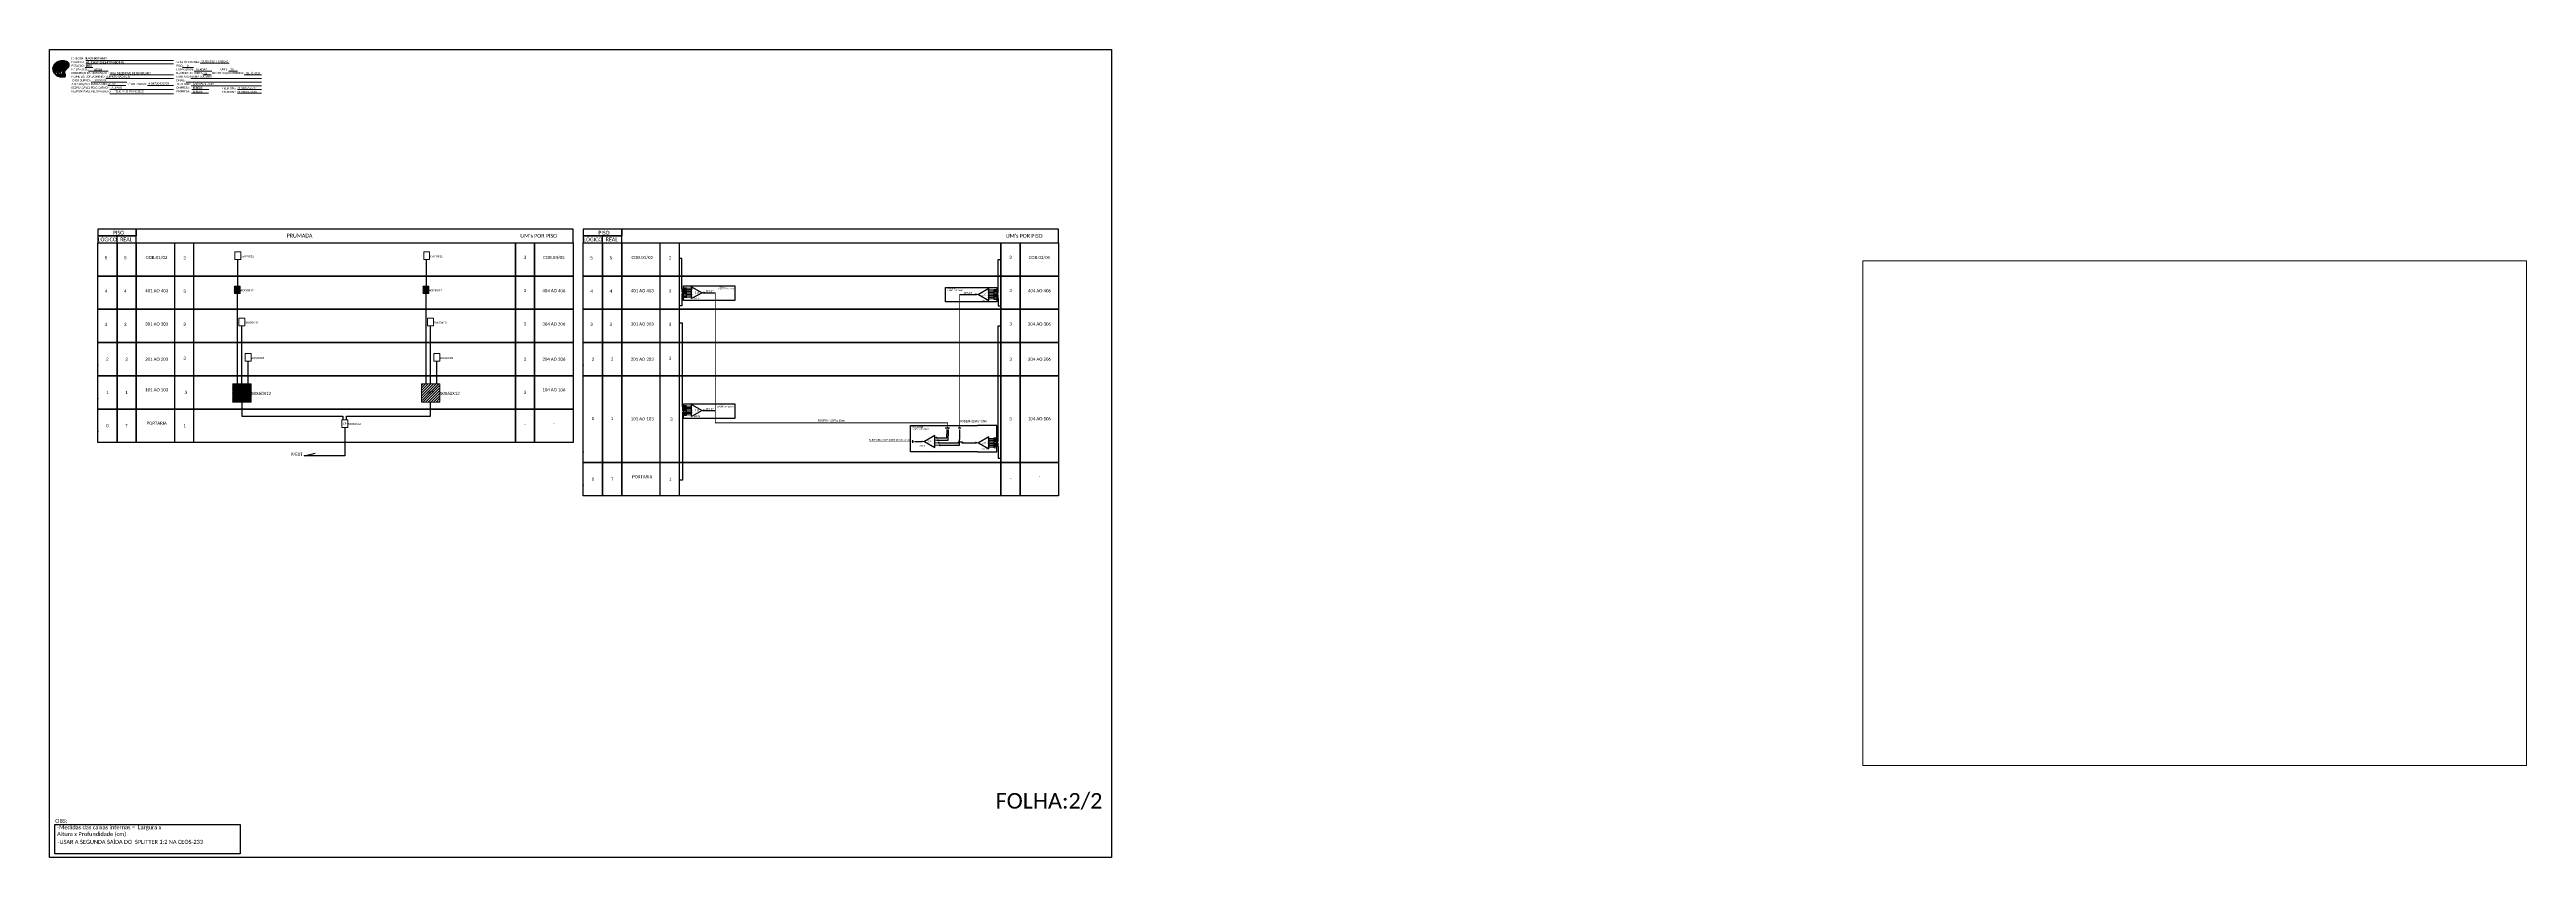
# Paper-space layout 'CDOI_23318' of a CAD drawing. Header units: metres. Extents: x 31.16 to 35.57, y 2.6 to 4.04.
# The model-space entities are those that its viewports show. They can reach past a viewport. Long polylines and large blocks are cut down to what shows.
import ezdxf
from ezdxf.enums import TextEntityAlignment as Align

# ---------------------------------------------------------------- set-up
doc = ezdxf.new("R2010")
doc.units = ezdxf.units.M
doc.layers.add('AS BUILT', color=10, linetype='Continuous')
doc.styles.add('ARIAL', font='arial.ttf')
doc.styles.add('MtXpl_Calibri', font='calibri.ttf')
doc.styles.add('WMF-Calibri0', font='calibri.ttf')
doc.styles.add('WMF-Calibri1', font='calibrib.ttf')
pattern_1 = [(120, (-463.8412, -80.9736), (-0.6186669, -0.3571875), [])]

# ---------------------------------------------------------------- blocks, each defined once
blk = doc.blocks.new('SPLT_1-8_SC-APC')
at = {"color": 1, "lineweight": 0}
blk.add_lwpolyline([(-17, -7.5), (-19.3, -7.5)], dxfattribs=at)
at = {"color": 1}
blk.add_lwpolyline([(-7.4, -2.1), (-17, -7.5), (-7.4, -13), (-7.4, -2.1)], dxfattribs=at)
at = {"color": 3, "lineweight": 0}
for points in [[(-3, -3.5), (-7.4, -3.5)], [(-7.4, -4.7), (-3, -4.7)], [(-7.4, -5.8), (-3, -5.8)], [(-7.4, -7), (-3, -7)], [(-7.4, -8.1), (-3, -8.1)], [(-7.4, -9.3), (-3, -9.3)], [(-7.4, -10.4), (-3, -10.4)], [(-7.4, -11.6), (-3, -11.6)], [(-2.4, -3), (-2.4, -4)], [(-2.4, -3), (0, -3)], [(-2.4, -4), (0, -4)], [(-2.4, -4.2), (-2.4, -5.2)], [(-2.4, -4.2), (0, -4.2)], [(-2.4, -5.2), (0, -5.2)], [(-2.4, -5.3), (-2.4, -6.3)], [(-2.4, -5.3), (0, -5.3)], [(-2.4, -6.3), (0, -6.3)], [(-2.4, -6.5), (-2.4, -7.5)], [(-2.4, -6.5), (0, -6.5)], [(-2.4, -7.5), (0, -7.5)], [(-2.4, -7.6), (-2.4, -8.6)], [(-2.4, -7.6), (0, -7.6)], [(-2.4, -8.6), (0, -8.6)], [(-2.4, -8.8), (-2.4, -9.8)], [(-2.4, -8.8), (0, -8.8)], [(-2.4, -9.8), (0, -9.8)], [(-2.4, -9.9), (-2.4, -10.9)], [(-2.4, -9.9), (0, -9.9)], [(-2.4, -10.9), (0, -10.9)], [(-2.4, -11.1), (-2.4, -12.1)], [(-2.4, -11.1), (0, -11.1)], [(-2.4, -12.1), (0, -12.1)]]:
    blk.add_lwpolyline(points, dxfattribs=at)
for points in [[(-3, -3.2), (-2.4, -3.2), (-2.4, -3.8), (-3, -3.8)], [(-3, -4.4), (-2.4, -4.4), (-2.4, -5), (-3, -5)], [(-3, -5.5), (-2.4, -5.5), (-2.4, -6.1), (-3, -6.1)], [(-3, -6.7), (-2.4, -6.7), (-2.4, -7.3), (-3, -7.3)], [(-3, -7.8), (-2.4, -7.8), (-2.4, -8.4), (-3, -8.4)], [(-3, -9), (-2.4, -9), (-2.4, -9.6), (-3, -9.6)], [(-3, -10.1), (-2.4, -10.1), (-2.4, -10.7), (-3, -10.7)], [(-3, -11.3), (-2.4, -11.3), (-2.4, -11.9), (-3, -11.9)]]:
    blk.add_lwpolyline(points, close=True, dxfattribs=at)
at = {"color": 1, "style": 'ARIAL'}
for s, height, p in [('1:8', 2, (-13.9, -8.4)), ('S1', 0.75, (-8.7, -3.8)), ('S2', 0.75, (-8.7, -5)), ('S3', 0.75, (-8.7, -6.2)), ('S4', 0.75, (-8.7, -7.4)), ('S5', 0.75, (-8.7, -8.6)), ('S6', 0.75, (-8.7, -9.7)), ('S7', 0.75, (-8.7, -10.8)), ('S8', 0.75, (-8.7, -11.9))]:
    blk.add_text(s, height=height, dxfattribs=at).set_placement(p)
blk = doc.blocks.new('OI')
h = blk.add_hatch(color=40)
edge = h.paths.add_edge_path()
edge.add_spline(control_points=[(4.4, -0.7), (3.9, -1), (3.3, -1.5), (2.8, -2.6), (2.9, -3.5), (3.1, -4.3), (3.3, -4.9), (3.4, -5.4), (3.4, -5.9), (3.2, -6.4), (2.5, -6.6), (1.7, -6.6), (0.6, -6.7), (-0.6, -6.4), (-1.6, -6.1), (-2.8, -5.6), (-3.9, -4.8), (-4.9, -3.7), (-5.3, -2.6), (-5.6, -1.9), (-5.8, -1), (-5.7, 0.5), (-5.1, 2), (-4.1, 3), (-3.3, 3.6), (-2.4, 4.2), (-1.4, 4.4), (-0.6, 4.7), (0.8, 4.9), (2.2, 5), (3.8, 4.6), (4.7, 4.2), (5.4, 3.7), (5.8, 3), (6, 2.2), (6, 1.5), (5.7, 0.6), (5.3, 0.1), (4.9, -0.4), (4.5, -0.6), (4.4, -0.7)], knot_values=[0, 0, 0, 0, 1.60434, 2.417191, 3.427595, 4.282808, 4.776746, 5.304182, 5.888771, 6.258406, 6.858137, 7.79129, 8.986195, 10.124242, 11.187857, 12.242908, 13.953784, 15.414161, 16.515391, 17.349188, 17.675853, 19.552021, 21.515531, 22.568638, 23.63245, 24.621084, 25.782718, 26.745347, 27.142653, 29.870543, 31.004649, 31.921532, 32.709589, 33.801391, 34.042471, 35.192333, 35.971461, 36.628871, 37.254359, 37.836911, 37.836911, 37.836911, 37.836911], degree=3, periodic=0)
h.paths.add_polyline_path([(1.1, -0.9, -1), (0, -0.9, -1)], flags=16)
edge = h.paths.add_edge_path(flags=16)
edge.add_ellipse((0.6, -3.6), major_axis=(-0.02, 1.71), ratio=0.361305, start_angle=0, end_angle=360)
h.paths.add_polyline_path([(-0.4, -3.6, -1), (-3.8, -3.6, -1)], flags=16)
edge = h.paths.add_edge_path(flags=0)
edge.add_ellipse((-2.1, -3.6), major_axis=(0, 0.885), ratio=0.758294, start_angle=0, end_angle=360)
at = {"color": 40}
for centre, radius in [((-2.1, -3.6), 1.72), ((0.5, -0.9), 0.587)]:
    blk.add_circle(centre, radius, dxfattribs=at)
blk.add_ellipse((-2.1, -3.6), major_axis=(0, 0.885), ratio=0.758294, start_param=-3.141592653589792, end_param=3.141592653589792, dxfattribs=at)
blk.add_ellipse((0.6, -3.6), major_axis=(-0.02, 1.71), ratio=0.361305, dxfattribs=at)
at = {"color": 40, "start_tangent": (-0.800898, -0.598801), "end_tangent": (-0.800898, -0.598801)}
blk.add_spline([(4.4, -0.7), (3.2, -1.8), (2.9, -2.5), (2.9, -3.5), (3.1, -4.4), (3.3, -4.8), (3.4, -5.4), (3.4, -6), (3.2, -6.3), (2.7, -6.5), (1.7, -6.6), (0.5, -6.6), (-0.6, -6.4), (-1.6, -6.1), (-2.6, -5.7), (-3.9, -4.7), (-4.9, -3.6), (-5.4, -2.6), (-5.6, -1.8), (-5.7, -1.5), (-5.6, 0.4), (-4.8, 2.2), (-4.1, 3), (-3.3, 3.6), (-2.4, 4.1), (-1.3, 4.5), (-0.4, 4.7), (0, 4.8), (2.7, 4.8), (3.8, 4.5), (4.7, 4.2), (5.3, 3.7), (5.9, 2.7), (5.9, 2.5), (5.9, 1.3), (5.7, 0.6), (5.3, 0.1), (4.8, -0.4), (4.4, -0.7)], degree=3, dxfattribs=at)

msp = doc.modelspace()

# ---------------------------------------------------------------- hatches: boundary and pattern name
h = msp.add_hatch()
h.set_pattern_fill('ANSI31', color=1, scale=0.225, angle=75, style=0)
h.set_pattern_definition(pattern_1)
h.paths.add_polyline_path([(217.4, 665.6), (213.4, 665.6), (213.4, 656.7), (220.2, 656.7), (220.2, 665.6)])
h.paths.add_polyline_path([(219.8, 658.6), (236.2, 658.6), (236.2, 662.3), (219.8, 662.3)], flags=9)
h = msp.add_hatch()
h.set_pattern_fill('ANSI31', color=1, scale=0.225, angle=75, style=0)
h.set_pattern_definition(pattern_1)
h.paths.add_polyline_path([(438.7, 665.6), (434.6, 665.6), (434.6, 656.7), (441.5, 656.7), (441.5, 665.6)])
h.paths.add_polyline_path([(441.1, 658.6), (457.5, 658.6), (457.5, 662.3), (441.1, 662.3)], flags=9)
h = msp.add_hatch(color=3)
h.dxf.hatch_style = 1
edge = h.paths.add_edge_path()
edge.add_arc((763.8, 657.8), 0.593, 0, 360)
h = msp.add_hatch(color=3)
h.dxf.hatch_style = 1
edge = h.paths.add_edge_path()
edge.add_arc((1082.8, 655.8), 0.593, 0, 360)
h = msp.add_hatch()
h.set_pattern_fill('ANSI31', color=1, scale=0.225, angle=75, style=0)
h.set_pattern_definition(pattern_1)
h.paths.add_polyline_path([(232.8, 551.2), (211.3, 551.2), (211.3, 529.7), (232.8, 529.7)])
h.paths.add_polyline_path([(217.4, 538.3), (225, 538.3), (225, 544.1), (217.4, 544.1)], flags=24)
h.paths.add_polyline_path([(232.3, 537), (257, 537), (257, 542.6), (232.3, 542.6)], flags=9)
h = msp.add_hatch()
h.set_pattern_fill('ANSI31', color=1, scale=0.681493, style=0)
h.set_pattern_definition([(45, (-932.129, 304.4935), (-1.5299958, 1.5299958), [])])
h.paths.add_polyline_path([(454.1, 529.7), (454.1, 551.2), (432.6, 551.2), (432.6, 529.7)])
h.paths.add_polyline_path([(439, 538.7), (448.3, 538.7), (448.3, 543.5), (439, 543.5)], flags=24)
h = msp.add_hatch(color=3)
h.dxf.hatch_style = 1
edge = h.paths.add_edge_path()
edge.add_arc((763.8, 519.8), 0.593, 0, 360)
h = msp.add_hatch(color=3)
h.dxf.hatch_style = 1
edge = h.paths.add_edge_path()
edge.add_arc((1019.7, 483.5), 0.327, 0, 360)
h = msp.add_hatch(color=3)
h.dxf.hatch_style = 1
edge = h.paths.add_edge_path()
edge.add_arc((1036.8, 487.9), 0.593, 0, 360)
h = msp.add_hatch(color=3)
h.dxf.hatch_style = 1
edge = h.paths.add_edge_path()
edge.add_arc((1038.1, 485), 0.593, 0, 360)
h = msp.add_hatch(color=3)
h.dxf.hatch_style = 1
edge = h.paths.add_edge_path()
edge.add_arc((1039.4, 482), 0.593, 0, 360)
h = msp.add_hatch(color=3)
h.dxf.hatch_style = 1
edge = h.paths.add_edge_path()
edge.add_arc((1040.6, 479.1), 0.593, 0, 360)
h = msp.add_hatch(color=3)
h.dxf.hatch_style = 1
edge = h.paths.add_edge_path()
edge.add_arc((1082.8, 482.1), 0.593, 0, 360)

# ---------------------------------------------------------------- linework, layer by layer
for points in [[(-3.5, 942.5), (1241.9, 942.5), (1241.9, -3.6), (-3.5, -3.6)], [(53.1, 724.2), (98.2, 724.2), (98.2, 732.2), (53.1, 732.2)], [(622.5, 724.2), (667.6, 724.2), (667.6, 732.2), (622.5, 732.2)], [(53.1, 716.2), (98.2, 716.2), (98.2, 724.2), (53.1, 724.2)], [(53.1, 716.2), (75.7, 716.2), (75.7, 677.3), (53.1, 677.3)], [(75.7, 716.2), (98.2, 716.2), (98.2, 677.3), (75.7, 677.3)], [(542.9, 716.2), (565.4, 716.2), (565.4, 677.3), (542.9, 677.3)], [(565.4, 716.2), (610.5, 716.2), (610.5, 677.3), (565.4, 677.3)], [(622.5, 716.2), (667.6, 716.2), (667.6, 724.2), (622.5, 724.2)], [(622.5, 716.2), (645.1, 716.2), (645.1, 677.3), (622.5, 677.3)], [(645.1, 716.2), (667.6, 716.2), (667.6, 677.3), (645.1, 677.3)], [(1112.3, 716.2), (1134.8, 716.2), (1134.8, 677.3), (1112.3, 677.3)], [(1134.8, 716.2), (1179.9, 716.2), (1179.9, 677.3), (1134.8, 677.3)], [(53.1, 677.3), (75.7, 677.3), (75.7, 638.3), (53.1, 638.3)], [(75.7, 677.3), (98.2, 677.3), (98.2, 638.3), (75.7, 638.3)], [(542.9, 677.3), (565.4, 677.3), (565.4, 638.3), (542.9, 638.3)], [(565.4, 677.3), (610.5, 677.3), (610.5, 638.3), (565.4, 638.3)], [(622.5, 677.3), (645.1, 677.3), (645.1, 638.3), (622.5, 638.3)], [(645.1, 677.3), (667.6, 677.3), (667.6, 638.3), (645.1, 638.3)], [(1112.3, 677.3), (1134.8, 677.3), (1134.8, 638.3), (1112.3, 638.3)], [(1134.8, 677.3), (1179.9, 677.3), (1179.9, 638.3), (1134.8, 638.3)], [(53.1, 638.3), (75.7, 638.3), (75.7, 599.4), (53.1, 599.4)], [(75.7, 638.3), (98.2, 638.3), (98.2, 599.4), (75.7, 599.4)], [(542.9, 638.3), (565.4, 638.3), (565.4, 599.4), (542.9, 599.4)], [(565.4, 638.3), (610.5, 638.3), (610.5, 599.4), (565.4, 599.4)], [(622.5, 638.3), (645.1, 638.3), (645.1, 599.4), (622.5, 599.4)], [(645.1, 638.3), (667.6, 638.3), (667.6, 599.4), (645.1, 599.4)], [(1112.3, 638.3), (1134.8, 638.3), (1134.8, 599.4), (1112.3, 599.4)], [(1134.8, 638.3), (1179.9, 638.3), (1179.9, 599.4), (1134.8, 599.4)], [(53.1, 599.4), (75.7, 599.4), (75.7, 560.4), (53.1, 560.4)], [(75.7, 599.4), (98.2, 599.4), (98.2, 560.4), (75.7, 560.4)], [(542.9, 599.4), (565.4, 599.4), (565.4, 560.4), (542.9, 560.4)], [(565.4, 599.4), (610.5, 599.4), (610.5, 560.4), (565.4, 560.4)], [(622.5, 599.4), (645.1, 599.4), (645.1, 560.4), (622.5, 560.4)], [(645.1, 599.4), (667.6, 599.4), (667.6, 560.4), (645.1, 560.4)], [(1112.3, 599.4), (1134.8, 599.4), (1134.8, 560.4), (1112.3, 560.4)], [(1134.8, 599.4), (1179.9, 599.4), (1179.9, 560.4), (1134.8, 560.4)], [(53.1, 560.4), (75.7, 560.4), (75.7, 521.5), (53.1, 521.5)], [(75.7, 560.4), (98.2, 560.4), (98.2, 521.5), (75.7, 521.5)], [(542.9, 560.4), (565.4, 560.4), (565.4, 521.5), (542.9, 521.5)], [(565.4, 560.4), (610.5, 560.4), (610.5, 521.5), (565.4, 521.5)], [(622.5, 560.4), (645.1, 560.4), (645.1, 458.8), (622.5, 458.8)], [(645.1, 560.4), (667.6, 560.4), (667.6, 458.8), (645.1, 458.8)], [(1112.3, 560.4), (1134.8, 560.4), (1134.8, 458.8), (1112.3, 458.8)], [(1134.8, 560.4), (1179.9, 560.4), (1179.9, 458.8), (1134.8, 458.8)], [(53.1, 521.5), (75.7, 521.5), (75.7, 482.5), (53.1, 482.5)], [(75.7, 521.5), (98.2, 521.5), (98.2, 482.5), (75.7, 482.5)], [(542.9, 521.5), (565.4, 521.5), (565.4, 482.5), (542.9, 482.5)], [(565.4, 521.5), (610.5, 521.5), (610.5, 482.5), (565.4, 482.5)], [(622.5, 458.8), (645.1, 458.8), (645.1, 419.9), (622.5, 419.9)], [(645.1, 458.8), (667.6, 458.8), (667.6, 419.9), (645.1, 419.9)], [(1112.3, 458.8), (1134.8, 458.8), (1134.8, 419.9), (1112.3, 419.9)], [(1134.8, 458.8), (1179.9, 458.8), (1179.9, 419.9), (1134.8, 419.9)]]:
    msp.add_lwpolyline(points, close=True)
at = {"lineweight": 0}
for points in [[(39.1, 929.9), (141.9, 929.9)], [(38.5, 921.4), (47.4, 921.4)], [(39.2, 925.8), (142, 925.8)], [(45.2, 904.5), (87.3, 904.5)], [(62.6, 908.7), (142, 908.7)], [(67.2, 912.9), (142, 912.9)], [(152.6, 921.5), (165.4, 921.5)], [(156.8, 904.3), (245.2, 904.3)], [(162.3, 908.7), (245.2, 908.7)], [(166.2, 917.2), (187, 917.2)], [(173, 926.5), (207, 926.5)], [(162.6, 899.9), (245.2, 899.9)]]:
    msp.add_lwpolyline(points, dxfattribs=at)
at = {"color": 7, "lineweight": 0}
for points in [[(42.1, 917.2), (65.1, 917.2)], [(64.9, 900.5), (85.9, 900.5)], [(111.3, 900.5), (142.1, 900.5)], [(176.5, 912.9), (185.9, 912.9)], [(206.7, 917.2), (217.1, 917.2)], [(224.8, 912.9), (245.2, 912.9)], [(67.2, 895.7), (142, 895.7)], [(67.2, 890.9), (142, 890.9)], [(163, 891.5), (183, 891.5)], [(163.5, 895.7), (183.5, 895.7)], [(217.1, 895.7), (245.2, 895.7)], [(217.1, 891.5), (245.2, 891.5)]]:
    msp.add_lwpolyline(points, dxfattribs=at)
for points in [[(610.5, 732.2), (98.2, 732.2), (98.2, 732.2), (98.2, 724.2)], [(610.5, 716.2), (610.5, 732.2)], [(1179.9, 732.2), (667.6, 732.2), (667.6, 732.2), (667.6, 724.2)], [(1179.9, 716.2), (1179.9, 732.2)], [(75.7, 716.2), (75.7, 724.2)], [(98.2, 716.2), (542.9, 716.2)], [(542.9, 677.3), (98.2, 677.3), (98.2, 716.2), (542.9, 716.2)], [(98.2, 716.2), (542.9, 716.2)], [(143.3, 482.5), (143.3, 716.2)], [(165.8, 482.5), (165.8, 716.2)], [(542.9, 716.2), (542.9, 677.3)], [(645.1, 716.2), (645.1, 724.2)], [(667.6, 716.2), (1112.3, 716.2)], [(1112.3, 677.3), (667.6, 677.3), (667.6, 716.2), (1112.3, 716.2)], [(667.6, 716.2), (1112.3, 716.2)], [(712.7, 419.9), (712.7, 716.2)], [(735.2, 419.9), (735.2, 716.2)], [(1112.3, 716.2), (1112.3, 677.3)], [(98.2, 677.3), (542.9, 677.3)], [(542.9, 638.3), (98.2, 638.3), (98.2, 677.3), (542.9, 677.3)], [(98.2, 677.3), (542.9, 677.3)], [(542.9, 677.3), (542.9, 638.3)], [(667.6, 677.3), (1112.3, 677.3)], [(1112.3, 638.3), (667.6, 638.3), (667.6, 677.3), (1112.3, 677.3)], [(667.6, 677.3), (1112.3, 677.3)], [(1112.3, 677.3), (1112.3, 638.3)], [(98.2, 638.3), (542.9, 638.3)], [(542.9, 599.4), (98.2, 599.4), (98.2, 638.3), (542.9, 638.3)], [(98.2, 638.3), (542.9, 638.3)], [(542.9, 638.3), (542.9, 599.4)], [(667.6, 638.3), (1112.3, 638.3)], [(1112.3, 599.4), (667.6, 599.4), (667.6, 638.3), (1112.3, 638.3)], [(667.6, 638.3), (1112.3, 638.3)], [(1112.3, 638.3), (1112.3, 599.4)], [(542.9, 560.4), (98.2, 560.4), (98.2, 599.4), (542.9, 599.4)], [(275.5, 599.4), (230.4, 599.4)], [(472.3, 599.4), (427.2, 599.4)], [(542.9, 599.4), (542.9, 560.4)], [(1112.3, 560.4), (667.6, 560.4), (667.6, 599.4), (1112.3, 599.4)], [(1041.7, 599.4), (996.6, 599.4)], [(1112.3, 599.4), (1112.3, 560.4)], [(542.9, 521.5), (98.2, 521.5), (98.2, 560.4), (542.9, 560.4)], [(542.9, 560.4), (542.9, 521.5)], [(1112.3, 458.8), (667.6, 458.8), (667.6, 560.4), (1112.3, 560.4)], [(1112.3, 560.4), (1112.3, 458.8)], [(542.9, 482.5), (98.2, 482.5), (98.2, 521.5), (542.9, 521.5)], [(542.9, 521.5), (542.9, 482.5)], [(1112.3, 419.9), (667.6, 419.9), (667.6, 458.8), (1112.3, 458.8)], [(1112.3, 458.8), (1112.3, 419.9)]]:
    msp.add_lwpolyline(points)
at = {"color": 0, "lineweight": 0}
for points in [[(214, 705.7), (220.9, 705.7), (220.9, 696.7), (214, 696.7)], [(435.3, 705.7), (442.2, 705.7), (442.2, 696.7), (435.3, 696.7)], [(218.6, 627.8), (225.5, 627.8), (225.5, 618.8), (218.6, 618.8)], [(439.9, 627.8), (446.8, 627.8), (446.8, 618.8), (439.9, 618.8)], [(225.9, 586.5), (232.8, 586.5), (232.8, 577.5), (225.9, 577.5)], [(447.2, 586.5), (454.1, 586.5), (454.1, 577.5), (447.2, 577.5)], [(339.3, 508.7), (346.2, 508.7), (346.2, 499.7), (339.3, 499.7)]]:
    msp.add_lwpolyline(points, close=True, dxfattribs=at)
at = {"color": 3}
for points in [[(738, 662.3), (738, 697.7), (735.2, 697.7)], [(217.4, 665.6), (217.4, 696.7)], [(438.7, 665.6), (438.7, 696.7)], [(1109.2, 663), (1109.2, 696.7), (1113.1, 696.7)], [(216.8, 551.2), (216.8, 656.7)], [(438.1, 551.2), (438.1, 656.7)], [(738, 650.7), (738, 642.3), (735.2, 642.3)], [(738, 662.3), (738, 658.7), (739.4, 657.4), (738, 656), (738, 650.7)], [(1109.2, 651.4), (1109.2, 655), (1107.8, 656.3), (1109.2, 657.7), (1109.2, 663)], [(1109.2, 651.4), (1109.2, 642.4), (1112.3, 642.4)], [(222, 551.2), (222, 618.8)], [(443.3, 551.2), (443.3, 618.8)], [(738.7, 523.9), (738.7, 622.2), (735.2, 622.2)], [(1109, 496.8), (1109, 618.8), (1112.3, 618.8)], [(229.4, 551.2), (229.4, 577.5)], [(450.7, 551.2), (450.7, 577.5)], [(222, 529.7), (222, 513.1), (340.6, 513.1), (340.6, 508.7)], [(344.8, 508.7), (344.8, 513.1), (443.3, 513.1), (443.3, 529.7)], [(738.7, 523.9), (738.7, 520.3), (740.1, 519), (738.7, 517.6), (738.7, 512.3)], [(342.8, 499.7), (342.8, 466.5), (295.1, 466.5), (308, 469.8)], [(738.7, 512.3), (738.7, 438), (735.2, 438)], [(1109, 489.4), (1109, 496.8)], [(1008.4, 483.5), (1009.9, 483.5)], [(1011.3, 483.5), (1014.3, 483.5)], [(1014.2, 483.5), (1019.7, 483.5)], [(1109, 477.7), (1109, 481.3), (1107.6, 482.6), (1109, 484), (1109, 489.4)], [(1109, 477.7), (1109, 468.3)], [(1109, 468.3), (1109, 464.1), (1112.3, 464.1)]]:
    msp.add_lwpolyline(points, dxfattribs=at)
at = {"color": 1, "lineweight": 0}
for points in [[(213.4, 665.6), (220.2, 665.6), (220.2, 656.7), (213.4, 656.7)], [(434.6, 665.6), (441.5, 665.6), (441.5, 656.7), (434.6, 656.7)], [(211.3, 551.2), (232.8, 551.2), (232.8, 529.7), (211.3, 529.7)], [(432.6, 551.2), (454.1, 551.2), (454.1, 529.7), (432.6, 529.7)]]:
    msp.add_lwpolyline(points, close=True, dxfattribs=at)
at = {"color": 1}
for points in [[(740.1, 665.7), (800.2, 665.7), (800.2, 648.6), (740.1, 648.6)], [(1047.3, 663.9), (1107.5, 663.9), (1107.5, 646.9), (1047.3, 646.9)], [(740.1, 527.6), (800.2, 527.6), (800.2, 510.5), (740.1, 510.5)]]:
    msp.add_lwpolyline(points, close=True, dxfattribs=at)
at = {"color": 3, "lineweight": 0}
for points in [[(743.2, 663.6), (740.1, 663.6)], [(743.2, 662.3), (740.1, 662.3)], [(743.2, 662.1), (740.1, 662.1)], [(743.2, 660.9), (740.1, 660.9)], [(743.2, 660.7), (740.1, 660.7)], [(743.2, 659.4), (740.1, 659.4)], [(743.2, 659.2), (740.1, 659.2)], [(743.2, 657.9), (740.1, 657.9)], [(743.2, 657.7), (740.1, 657.7)], [(743.2, 656.5), (740.1, 656.5)], [(743.2, 656.3), (740.1, 656.3)], [(743.2, 655), (740.1, 655)], [(743.2, 654.8), (740.1, 654.8)], [(743.2, 653.5), (740.1, 653.5)], [(743.2, 653.3), (740.1, 653.3)], [(743.2, 652.1), (740.1, 652.1)], [(743.2, 663.6), (743.2, 662.3)], [(743.2, 662.1), (743.2, 660.9)], [(743.2, 660.7), (743.2, 659.4)], [(743.2, 659.2), (743.2, 657.9)], [(743.2, 657.7), (743.2, 656.5)], [(743.2, 656.3), (743.2, 655)], [(743.2, 654.8), (743.2, 653.5)], [(743.2, 653.3), (743.2, 652.1)], [(743.9, 663), (749.5, 663)], [(749.5, 661.5), (743.9, 661.5)], [(749.5, 660), (743.9, 660)], [(749.5, 658.6), (743.9, 658.6)], [(749.5, 657.1), (743.9, 657.1)], [(749.5, 655.6), (743.9, 655.6)], [(749.5, 654.2), (743.9, 654.2)], [(749.5, 652.7), (743.9, 652.7)], [(743.2, 525.5), (740.1, 525.5)], [(743.2, 524.3), (740.1, 524.3)], [(743.2, 524.1), (740.1, 524.1)], [(743.2, 525.5), (743.2, 524.3)], [(743.2, 524.1), (743.2, 522.8)], [(743.9, 524.9), (749.5, 524.9)], [(749.5, 523.4), (743.9, 523.4)], [(743.2, 522.8), (740.1, 522.8)], [(743.2, 522.6), (740.1, 522.6)], [(743.2, 521.3), (740.1, 521.3)], [(743.2, 521.1), (740.1, 521.1)], [(743.2, 519.9), (740.1, 519.9)], [(743.2, 519.7), (740.1, 519.7)], [(743.2, 518.4), (740.1, 518.4)], [(743.2, 518.2), (740.1, 518.2)], [(743.2, 516.9), (740.1, 516.9)], [(743.2, 516.7), (740.1, 516.7)], [(743.2, 515.5), (740.1, 515.5)], [(743.2, 515.2), (740.1, 515.2)], [(743.2, 514), (740.1, 514)], [(743.2, 522.6), (743.2, 521.3)], [(743.2, 521.1), (743.2, 519.9)], [(743.2, 519.7), (743.2, 518.4)], [(743.2, 518.2), (743.2, 516.9)], [(743.2, 516.7), (743.2, 515.5)], [(743.2, 515.2), (743.2, 514)], [(749.5, 522), (743.9, 522)], [(749.5, 520.5), (743.9, 520.5)], [(749.5, 519), (743.9, 519)], [(749.5, 517.6), (743.9, 517.6)], [(749.5, 516.1), (743.9, 516.1)], [(749.5, 514.6), (743.9, 514.6)]]:
    msp.add_lwpolyline(points, dxfattribs=at)
for points in [[(743.9, 663.3), (743.2, 663.3), (743.2, 662.6), (743.9, 662.6)], [(743.9, 661.9), (743.2, 661.9), (743.2, 661.1), (743.9, 661.1)], [(743.9, 660.4), (743.2, 660.4), (743.2, 659.7), (743.9, 659.7)], [(743.9, 658.9), (743.2, 658.9), (743.2, 658.2), (743.9, 658.2)], [(743.9, 657.5), (743.2, 657.5), (743.2, 656.7), (743.9, 656.7)], [(743.9, 656), (743.2, 656), (743.2, 655.3), (743.9, 655.3)], [(743.9, 654.5), (743.2, 654.5), (743.2, 653.8), (743.9, 653.8)], [(743.9, 653.1), (743.2, 653.1), (743.2, 652.3), (743.9, 652.3)], [(743.9, 525.3), (743.2, 525.3), (743.2, 524.5), (743.9, 524.5)], [(743.9, 523.8), (743.2, 523.8), (743.2, 523.1), (743.9, 523.1)], [(743.9, 522.3), (743.2, 522.3), (743.2, 521.6), (743.9, 521.6)], [(743.9, 520.9), (743.2, 520.9), (743.2, 520.1), (743.9, 520.1)], [(743.9, 519.4), (743.2, 519.4), (743.2, 518.7), (743.9, 518.7)], [(743.9, 517.9), (743.2, 517.9), (743.2, 517.2), (743.9, 517.2)], [(743.9, 516.5), (743.2, 516.5), (743.2, 515.7), (743.9, 515.7)], [(743.9, 515), (743.2, 515), (743.2, 514.3), (743.9, 514.3)]]:
    msp.add_lwpolyline(points, close=True, dxfattribs=at)
at = {"color": 1}
for points in [[(749.5, 664.8), (761.8, 657.8), (749.5, 650.9), (749.5, 664.8)], [(749.5, 526.7), (761.8, 519.8), (749.5, 512.8), (749.5, 526.7)], [(1084.8, 471.2), (1006.1, 471.2), (1006.1, 502.1), (1084.8, 502.1)], [(1107.5, 476.2), (1107.5, 502.1), (1084.8, 502.1)], [(1008.4, 485.1), (1008.4, 482)], [(1034.8, 490.4), (1022.5, 483.5), (1034.8, 476.5), (1034.8, 490.4)], [(1084.8, 471.2), (1107.5, 471.2), (1107.5, 477.5)]]:
    msp.add_lwpolyline(points, dxfattribs=at)
at = {"color": 1, "lineweight": 0}
for points in [[(763.8, 657.8), (761.8, 657.8)], [(763.8, 519.8), (761.8, 519.8)], [(1022.5, 483.5), (1019.7, 483.5)]]:
    msp.add_lwpolyline(points, dxfattribs=at)
at = {"color": 5}
for points in [[(763.9, 657.8), (777.3, 657.8)], [(763.9, 519.8), (777.3, 519.8)], [(1046.7, 499.6), (1051.9, 499.6)], [(1049, 497.1), (1049, 492.1)], [(1050.5, 499.6), (1050.5, 498.5)], [(1050.5, 497.2), (1050.5, 490)], [(1036.6, 487.9), (1049, 487.9), (1049, 492.1)], [(1037.9, 485), (1050.5, 485), (1050.5, 490)]]:
    msp.add_lwpolyline(points, dxfattribs=at)
at = {"color": 5, "const_width": 0.9}
for points in [[(777.3, 519.8), (777.3, 657.8)], [(777.3, 519.8), (777.3, 505.4), (934.7, 505.4)], [(1049.9, 499.6), (1049.9, 505.4), (934.7, 505.4)]]:
    msp.add_lwpolyline(points, dxfattribs=at)
at = {"color": 6, "const_width": 0.9}
msp.add_lwpolyline([(1063.8, 499.6), (1063.8, 655.8)], dxfattribs=at)
at = {"color": 6}
for points in [[(1063.7, 655.8), (1083.5, 655.8)], [(1062.2, 499.6), (1065.2, 499.6)], [(1062.4, 499.6), (1065.2, 499.6)], [(1063.8, 497.1), (1063.8, 485.8)], [(1040.4, 479.1), (1063.8, 479.1), (1063.8, 485.8)]]:
    msp.add_lwpolyline(points, dxfattribs=at)
at = {"color": 1, "const_width": 0.72}
msp.add_lwpolyline([(1007.4, 483.5), (958.1, 483.5)], dxfattribs=at)
at = {"color": 7}
for points in [[(1039.2, 482), (1062.8, 482)], [(1062.1, 482.9), (1062.8, 482)], [(1062.1, 482.9), (1067.2, 482.9)], [(1067.2, 482.9), (1066.5, 482)], [(1066.5, 482), (1082.9, 482)]]:
    msp.add_lwpolyline(points, dxfattribs=at)
at = {"color": 10}
msp.add_lwpolyline([(2.9, 34.8), (219.9, 34.8), (219.9, 0.7), (2.9, 0.7)], close=True, dxfattribs=at)
at = {"color": 3}
for centre, radius in [((763.8, 657.8), 0.593), ((1082.8, 655.8), 0.593), ((763.8, 519.8), 0.593), ((1019.7, 483.5), 0.327), ((1036.8, 487.9), 0.593), ((1038.1, 485), 0.593), ((1039.4, 482), 0.593), ((1040.6, 479.1), 0.593), ((1082.8, 482.1), 0.593)]:
    msp.add_circle(centre, radius, dxfattribs=at)
for p in [(53.1, 572.8), (622.5, 572.8), (53.1, 533.9), (53.1, 495), (622.5, 471.2), (622.5, 432.3)]:
    msp.add_point(p)
at = {"layer": 'AS BUILT', "color": 5}
msp.add_lwpolyline([(1049.1, 498.6), (1049.1, 499.6)], dxfattribs=at)
at = {"layer": 'AS BUILT', "color": 6}
msp.add_lwpolyline([(1063.8, 498.6), (1063.8, 499.6)], dxfattribs=at)
at = {"layer": 'AS BUILT', "color": 0, "lineweight": 0}
for points in [[(1036.6, 487.9), (1034.8, 487.9)], [(1034.8, 485), (1037.9, 485)], [(1034.8, 482), (1039.2, 482)], [(1034.8, 479.1), (1040.4, 479.1)]]:
    msp.add_lwpolyline(points, dxfattribs=at)

# ---------------------------------------------------------------- block references
at = {"color": 7, "xscale": 1.643466237144902, "yscale": 1.643466237145049, "zscale": 1.64346623714505, "rotation": 0.1532896023948294}
msp.add_blockref('OI', (9.7, 921.3), dxfattribs=at)
at = {"color": 3, "xscale": 1.274823155906779, "yscale": 1.274823155906654, "zscale": 1.27482315590671}
for p in [(1107.5, 665.4), (1107.5, 491.6)]:
    msp.add_blockref('SPLT_1-8_SC-APC', p, dxfattribs=at)

# ---------------------------------------------------------------- texts
at = {"lineweight": 0, "style": 'WMF-Calibri0'}
for s, height, p in [('ID SICON:', 2.43, (22.3, 930.9)), ('ATENUAÇÃO TEÓRICA (dB): 24,59', 2.427, (22.4, 901.1)), ('PROJETO:', 2.43, (22.4, 926.9)), ('ESTAÇÃO:', 2.43, (22.4, 922.4)), ('ENDEREÇO DA EDIFICAÇÃO :', 2.427, (22.4, 913.9)), ('NOME DO CONDOMÍNIO: EDIFÍCIO SÃO LUIS', 2.427, (22.4, 909.7)), ('ID DO SURVEY:', 2.427, (22.4, 905.3)), ('XXXXXXX', 2.43, (49.4, 905.2)), ('CAPACIDADE:', 2.427, (145.1, 918.3)), ('CONTATO:MARIA EUGÊNIA', 2.427, (145.1, 909.7)), ('Caixa de Emenda:', 2.427, (145.3, 926.9)), ('EMAIL: ', 2.43, (145.1, 905.3)), ('TELEFONE:   (21)99971-7019', 2.427, (145.4, 901.1)), ('PISO:', 2.43, (145.4, 922.5))]:
    msp.add_text(s, height=height, dxfattribs=at).set_placement(p)
for s, height, style, p in [('RJ-CR-BOT-6653', 2.427, 'WMF-Calibri1', (38.8, 931.2)), ('CEOS-233  / CABO-8', 2.427, 'WMF-Calibri0', (174.9, 927.6)), ('A1-71457-2021-FTTH-BOT-RJ', 2.427, 'WMF-Calibri1', (39.2, 926.4)), ('BOT', 2.43, 'WMF-Calibri1', (39.6, 922.3)), ('RUA DEZENOVE DE FEVEREIRO', 2.427, 'WMF-Calibri0', (67.9, 913.7)), ('0', 2.43, 'WMF-Calibri0', (157.6, 922.3)), ('16 ADAP', 2.43, 'WMF-Calibri0', (167.8, 918.1)), ('     PISO', 4.48, 'WMF-Calibri0', (62.8, 725.8)), ('PRUMADA', 4.48, 'WMF-Calibri0', (274.6, 722.4)), ("UM's POR PISO", 4.478, 'WMF-Calibri0', (548.6, 722.2)), ('     PISO', 4.48, 'WMF-Calibri0', (632.2, 725.8)), ("UM's POR PISO", 4.478, 'WMF-Calibri0', (1118, 722.2)), ('  LÓGICO', 4.48, 'WMF-Calibri0', (50.1, 717.9)), ('    REAL', 4.48, 'WMF-Calibri0', (73, 718)), ('55X40X12', 2.41, 'WMF-Calibri0', (221, 699.3)), ('55X40X12', 2.41, 'WMF-Calibri0', (221, 699.3)), ('55X40X12', 2.41, 'WMF-Calibri0', (442.3, 699.3)), ('55X40X12', 2.41, 'WMF-Calibri0', (442.3, 699.3)), ('  LÓGICO', 4.48, 'WMF-Calibri0', (619.5, 717.9)), ('    REAL', 4.48, 'WMF-Calibri0', (642.4, 718)), ('40X30X12', 2.41, 'WMF-Calibri0', (220.3, 659.2)), ('40X30X12', 2.41, 'WMF-Calibri0', (441.6, 659.2)), ('20X20X10', 2.41, 'WMF-Calibri0', (225.6, 621.4)), ('20X20X10', 2.41, 'WMF-Calibri0', (446.9, 621.4)), ('20X20X10', 2.41, 'WMF-Calibri0', (232.9, 580.1)), ('20X20X10', 2.41, 'WMF-Calibri0', (454.2, 580.1)), ('50X60X12', 3.65, 'WMF-Calibri0', (233, 538)), ('PTR', 3.16, 'WMF-Calibri0', (439.8, 539.5)), ('50X60X12', 3.65, 'WMF-Calibri0', (454.3, 538)), ('CP', 2.41, 'WMF-Calibri0', (340.8, 503.1)), ('CP', 2.41, 'WMF-Calibri0', (340.8, 503.1)), ('55X40X12', 2.41, 'WMF-Calibri0', (346.4, 502.8)), ('55X40X12', 2.41, 'WMF-Calibri0', (346.4, 502.8)), ('P/EXT.', 3.65, 'WMF-Calibri0', (279.6, 466.6))]:
    msp.add_text(s, height=height, dxfattribs=dict(style=style)).set_placement(p)
at = {"color": 7, "lineweight": 0, "style": 'WMF-Calibri0'}
for s, height, p in [('Nº DA CDOE:', 2.427, (22.4, 918.3)), ('Nº DO PEDIDO:', 2.427, (87.3, 901.1)), ('NÚMERO DE PORTA:', 2.427, (145.1, 913.9)), ('IDENTIFICAÇÃO PREDIAL:', 2.427, (186.2, 913.9)), ("UM's:", 2.43, (196.9, 918.3)), ('RESPONSÁVEL PELO SURVEY:', 2.427, (22.1, 896.7)), ('RESPONSÁVEL PELO PROJETO:', 2.427, (22.4, 892.5)), ('ALVARO', 2.43, (69.1, 896.8)), ('FELICIANO FRANCISCO', 2.427, (72.5, 892.4)), ('EMPRESA:', 2.43, (145.4, 896.7)), ('EMPRESA:', 2.43, (145.4, 892.3)), ('TELEFONE: 21 98458-6794', 2.427, (199, 896)), ('TELEFONE: 21 98882-1650 ', 2.427, (199, 891.6))]:
    msp.add_text(s, height=height, dxfattribs=at).set_placement(p)
at = {"color": 7, "style": 'WMF-Calibri1'}
msp.add_text('43318', height=2.43, dxfattribs=at).set_placement((53.3, 917.8), align=Align.CENTER)
at = {"color": 7, "style": 'WMF-Calibri0'}
for s, height, p in [('4-84730453729', 2.427, (112.5, 901.6)), ('35', 2.43, (177.6, 913.6)), ('30', 2.43, (208.6, 918.1)), ('BL. ÚNICO', 2.43, (227.6, 913.7)), ('SEREDE', 2.43, (164.4, 896.5)), ('SEREDE', 2.43, (164.4, 892.1)), ('CP', 3.79, (218, 539.3))]:
    msp.add_text(s, height=height, dxfattribs=at).set_placement(p)
for s, height, style, p in [('5', 3.65, 'ARIAL', (62.8, 698.6)), ('5', 3.65, 'ARIAL', (85.4, 698.6)), ('COB.01/02', 3.65, 'WMF-Calibri0', (122.2, 699)), ('2', 3.65, 'ARIAL', (154.9, 698.6)), ('3', 3.65, 'ARIAL', (554.2, 699.2)), ('COB.03/05', 3.65, 'WMF-Calibri0', (588, 699)), ('5', 3.65, 'ARIAL', (632.2, 698.6)), ('5', 3.65, 'ARIAL', (654.8, 698.6)), ('COB.01/02', 3.65, 'WMF-Calibri0', (691.6, 699)), ('2', 3.65, 'ARIAL', (724.3, 698.6)), ('3', 3.65, 'ARIAL', (1123.6, 699.2)), ('COB.03/05', 3.65, 'WMF-Calibri0', (1157.4, 699)), ('4', 3.65, 'ARIAL', (62.8, 659.7)), ('4', 3.65, 'ARIAL', (85.4, 659.7)), ('401 AO 403', 3.65, 'WMF-Calibri0', (122.2, 660.1)), ('3', 3.65, 'ARIAL', (154.9, 659.7)), ('3', 3.65, 'ARIAL', (554.2, 660.3)), ('404 AO 406', 3.65, 'WMF-Calibri0', (588, 660.1)), ('4', 3.65, 'ARIAL', (632.2, 659.7)), ('4', 3.65, 'ARIAL', (654.8, 659.7)), ('401 AO 403', 3.65, 'WMF-Calibri0', (691.6, 660.1)), ('3', 3.65, 'ARIAL', (724.3, 659.7)), ('3', 3.65, 'ARIAL', (1123.6, 660.3)), ('404 AO 406', 3.65, 'WMF-Calibri0', (1157.4, 660.1)), ('3', 3.65, 'ARIAL', (62.8, 620.7)), ('3', 3.65, 'ARIAL', (85.4, 620.7)), ('301 AO 303', 3.65, 'WMF-Calibri0', (122.2, 621.1)), ('3', 3.65, 'ARIAL', (154.9, 620.7)), ('3', 3.65, 'ARIAL', (554.2, 621.3)), ('304 AO 306', 3.65, 'WMF-Calibri0', (588, 621.1)), ('3', 3.65, 'ARIAL', (632.2, 620.7)), ('3', 3.65, 'ARIAL', (654.8, 620.7)), ('301 AO 303', 3.65, 'WMF-Calibri0', (691.6, 621.1)), ('3', 3.65, 'ARIAL', (724.3, 620.7)), ('3', 3.65, 'ARIAL', (1123.6, 621.3)), ('304 AO 306', 3.65, 'WMF-Calibri0', (1157.4, 621.1)), ('2', 3.65, 'ARIAL', (64.4, 579.9)), ('2', 3.65, 'ARIAL', (86.9, 579.9)), ('201 AO 203', 3.65, 'WMF-Calibri0', (122.2, 579.9)), ('3', 3.65, 'ARIAL', (154.9, 581)), ('3', 3.65, 'ARIAL', (554.2, 579.9)), ('204 AO 206', 3.65, 'WMF-Calibri0', (588, 579.9)), ('2', 3.65, 'ARIAL', (633.8, 579.9)), ('2', 3.65, 'ARIAL', (656.3, 579.9)), ('201 AO 203', 3.65, 'WMF-Calibri0', (691.6, 579.9)), ('3', 3.65, 'ARIAL', (724.3, 581)), ('3', 3.65, 'ARIAL', (1123.6, 579.9)), ('204 AO 206', 3.65, 'WMF-Calibri0', (1157.4, 579.9)), ('1', 3.65, 'ARIAL', (64.4, 541)), ('1', 3.65, 'ARIAL', (86.9, 541)), ('101 AO 103', 3.65, 'WMF-Calibri0', (122.2, 544.1)), ('3', 3.65, 'ARIAL', (156.4, 541)), ('3', 3.65, 'ARIAL', (554.2, 541)), ('104 AO 106', 3.65, 'WMF-Calibri0', (588, 544.1)), ('0', 3.65, 'ARIAL', (64.4, 502)), ('T', 3.65, 'ARIAL', (86.9, 502)), ('PORTARIA', 3.65, 'WMF-Calibri0', (122.2, 504.9)), ('1', 3.65, 'ARIAL', (155.2, 502)), ('-', 4.48, 'ARIAL', (554.2, 503.4)), ('-', 3.65, 'WMF-Calibri0', (588, 504.9)), ('1', 3.65, 'ARIAL', (633.8, 510.4)), ('1', 3.65, 'ARIAL', (656.3, 510.4)), ('101 AO 103', 3.65, 'WMF-Calibri0', (691.6, 510)), ('3', 3.65, 'ARIAL', (725.8, 509.6)), ('01', 0.9, 'ARIAL', (1049, 497.8)), ('02', 0.9, 'ARIAL', (1050.6, 497.8)), ('01', 0.9, 'ARIAL', (1063.7, 497.8)), ('3', 3.65, 'ARIAL', (1123.6, 509.9)), ('104 AO 106', 3.65, 'WMF-Calibri0', (1157.4, 510.2)), ('0', 3.65, 'ARIAL', (633.8, 439.3)), ('T', 3.65, 'ARIAL', (656.3, 439.3)), ('PORTARIA', 3.65, 'WMF-Calibri0', (691.6, 442.2)), ('1', 3.65, 'ARIAL', (724.6, 439.3)), ('-', 4.48, 'ARIAL', (1123.6, 440.7)), ('-', 3.65, 'WMF-Calibri0', (1157.4, 442.2)), ('FOLHA:2/2', 18.22, 'WMF-Calibri0', (1168.6, 62.6))]:
    msp.add_text(s, height=height, dxfattribs=dict(style=style)).set_placement(p, align=Align.MIDDLE_CENTER)
at = {"color": 1}
for s, height, style, p in [('S2', 0.956, 'ARIAL', (749.7, 661.1)), ('S3', 0.956, 'ARIAL', (749.7, 659.6)), ('S4', 0.956, 'ARIAL', (749.7, 658.1)), ('S5', 0.956, 'ARIAL', (749.7, 656.5)), ('S6', 0.956, 'ARIAL', (749.7, 655.1)), ('S7', 0.956, 'ARIAL', (749.7, 653.7)), ('S1', 0.956, 'ARIAL', (749.9, 662.6)), ('1:8', 2.55, 'ARIAL', (753.4, 656.7)), ('CDOIA-02', 1.35, 'WMF-Calibri0', (782, 663.7)), ('CDOIA-03', 1.35, 'WMF-Calibri0', (1051, 662)), ('S2', 0.956, 'ARIAL', (749.7, 523.1)), ('S1', 0.956, 'ARIAL', (749.9, 524.6)), ('CDOIA-01', 1.35, 'WMF-Calibri0', (781.5, 525.7)), ('S3', 0.956, 'ARIAL', (749.7, 521.5)), ('S4', 0.956, 'ARIAL', (749.7, 520)), ('S5', 0.956, 'ARIAL', (749.7, 518.5)), ('S6', 0.956, 'ARIAL', (749.7, 517)), ('S7', 0.956, 'ARIAL', (749.7, 515.6)), ('1:8', 2.55, 'ARIAL', (753.4, 518.7)), ('CDOI-23318', 1.8, 'WMF-Calibri0', (1007.3, 499.4)), ('RJ.BOT.CEOS-233.F-1.CDOI-23318 (16/16)', 1.8, 'WMF-Calibri0', (957.8, 484.5)), ('1:4', 2.55, 'ARIAL', (1025.9, 482.4)), ('S1', 0.956, 'ARIAL', (1033.1, 487.4)), ('S2', 0.956, 'ARIAL', (1033.1, 484.5)), ('S3', 0.956, 'ARIAL', (1033.1, 481.5)), ('S4', 0.956, 'ARIAL', (1033.1, 478.6))]:
    msp.add_text(s, height=height, dxfattribs=dict(at, style=style)).set_placement(p)
at = {"color": 0, "style": 'ARIAL'}
for s, p in [('SPLT3', (755.8, 650.3)), ('SPLT5', (1093.2, 647.5)), ('SPLT2', (755.8, 512.3)), ('SPLT1', (1020.5, 477.4)), ('SPLT4', (1093.2, 473.8))]:
    msp.add_text(s, height=1.8, dxfattribs=at).set_placement(p, align=Align.CENTER)
at = {"color": 5, "style": 'WMF-Calibri0'}
for s, height, p in [('R1-F1', 2.7, (766.5, 658.1)), ('R1-F1', 2.7, (766.5, 520)), ('RISER-1(6F)=80m', 0.0018, (854.7, 499.2))]:
    msp.add_text(s, height=height, dxfattribs=at).set_placement(p)
at = {"color": 1, "style": 'WMF-Calibri0'}
for s, p in [('(8 ADAP - SAP 324610)', (789.8, 661.7)), ('(8 ADAP - SAP 324610)', (1058.8, 659.9)), ('(12 ADAP - SAP 324604)', (788.8, 523.6)), ('(16 ADAP - SAP 328028)', (1017.6, 497.4))]:
    msp.add_text(s, height=1.35, dxfattribs=at).set_placement(p, align=Align.CENTER)
at = {"color": 6, "style": 'WMF-Calibri0'}
msp.add_text('R2-F1', height=2.7, dxfattribs=at).set_placement((1069.1, 655.9))
at = {"color": 5, "style": 'ARIAL'}
msp.add_text('RISER-1(8F)=30m', height=2.7, dxfattribs=at).set_placement((913.2, 507.9), align=Align.MIDDLE_CENTER)
at = {"color": 6, "style": 'ARIAL'}
msp.add_text('RISER-2(8F)=30m', height=2.7, dxfattribs=at).set_placement((1080.5, 507.3), align=Align.MIDDLE_CENTER)
at = {"color": 1, "linetype": 'Continuous', "lineweight": 0, "char_height": 4.74, "attachment_point": 1, "style": 'MtXpl_Calibri'}
for s, insert, width in [('OBS:', (3.2, 41.4), 146.152), ('-Medidas das caixas internas =  Largura x Altura x Profundidade (cm)', (5.4, 34), 137.489), ('-USAR A SEGUNDA SAÍDA DO  SPLITTER 1:2 NA CEOS-233', (5.9, 16.9), 219.229)]:
    msp.add_mtext(s, dxfattribs=dict(at, insert=insert, width=width))
at = {"color": 0, "style": 'ARIAL', "flags": 12}
msp.add_attdef('01', text='5', height=0.831, dxfattribs=at).set_placement((1010.7, 483.5), align=Align.MIDDLE_CENTER)

psp = doc.layouts.new('CDOI_23318')

# ---------------------------------------------------------------- viewports
at = {"layer": '0'}
psp.add_viewport(center=(32.1059, 3.3204), size=(1.8908, 1.436486), view_center_point=(619.2125, 469.4504), view_height=946.186876, dxfattribs=at)
psp.add_viewport(center=(34.9797, 3.2143), size=(1.1817, 0.897804), view_center_point=(1987.5034, 469.4504), view_height=946.186876, status=3, dxfattribs=at)

doc.saveas('drawing.dxf')
